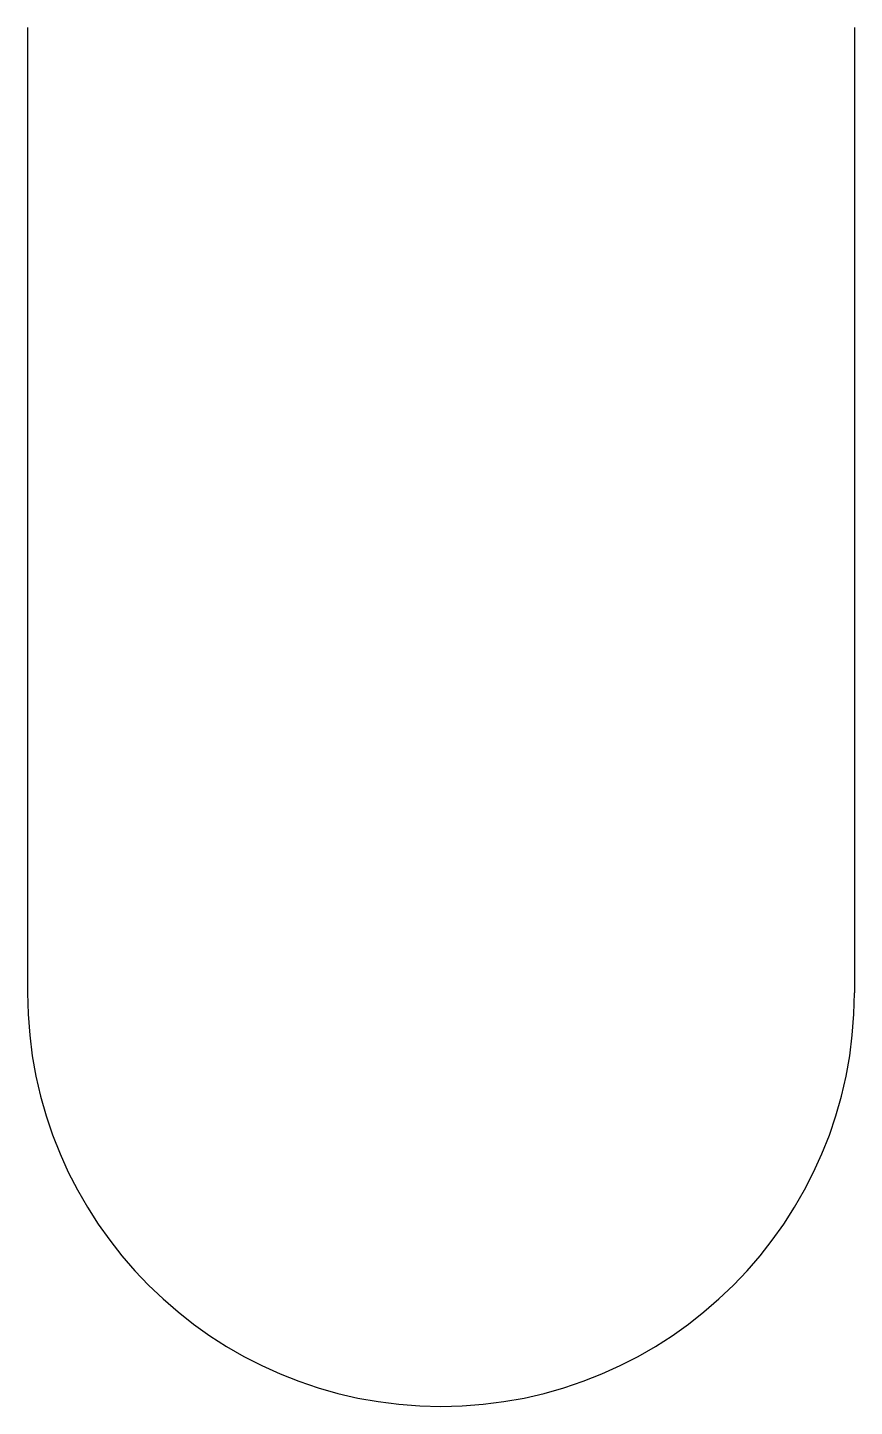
# Model space of a CAD drawing. Extents: x 0 to 300, y 0 to 500.
import ezdxf

# ---------------------------------------------------------------- set-up
doc = ezdxf.new("R2010")
doc.units = 0
doc.layers.get('0').update_dxf_attribs({"linetype": 'CONTINUOUS'})

msp = doc.modelspace()

# ---------------------------------------------------------------- linework, layer by layer
for p, q in [((0, 499.98), (0, 149.98)), ((300, 499.97), (300, 149.97))]:
    msp.add_line(p, q)
msp.add_arc((150, 149.98), 150, 180, 359.9977)

doc.saveas('drawing.dxf')
